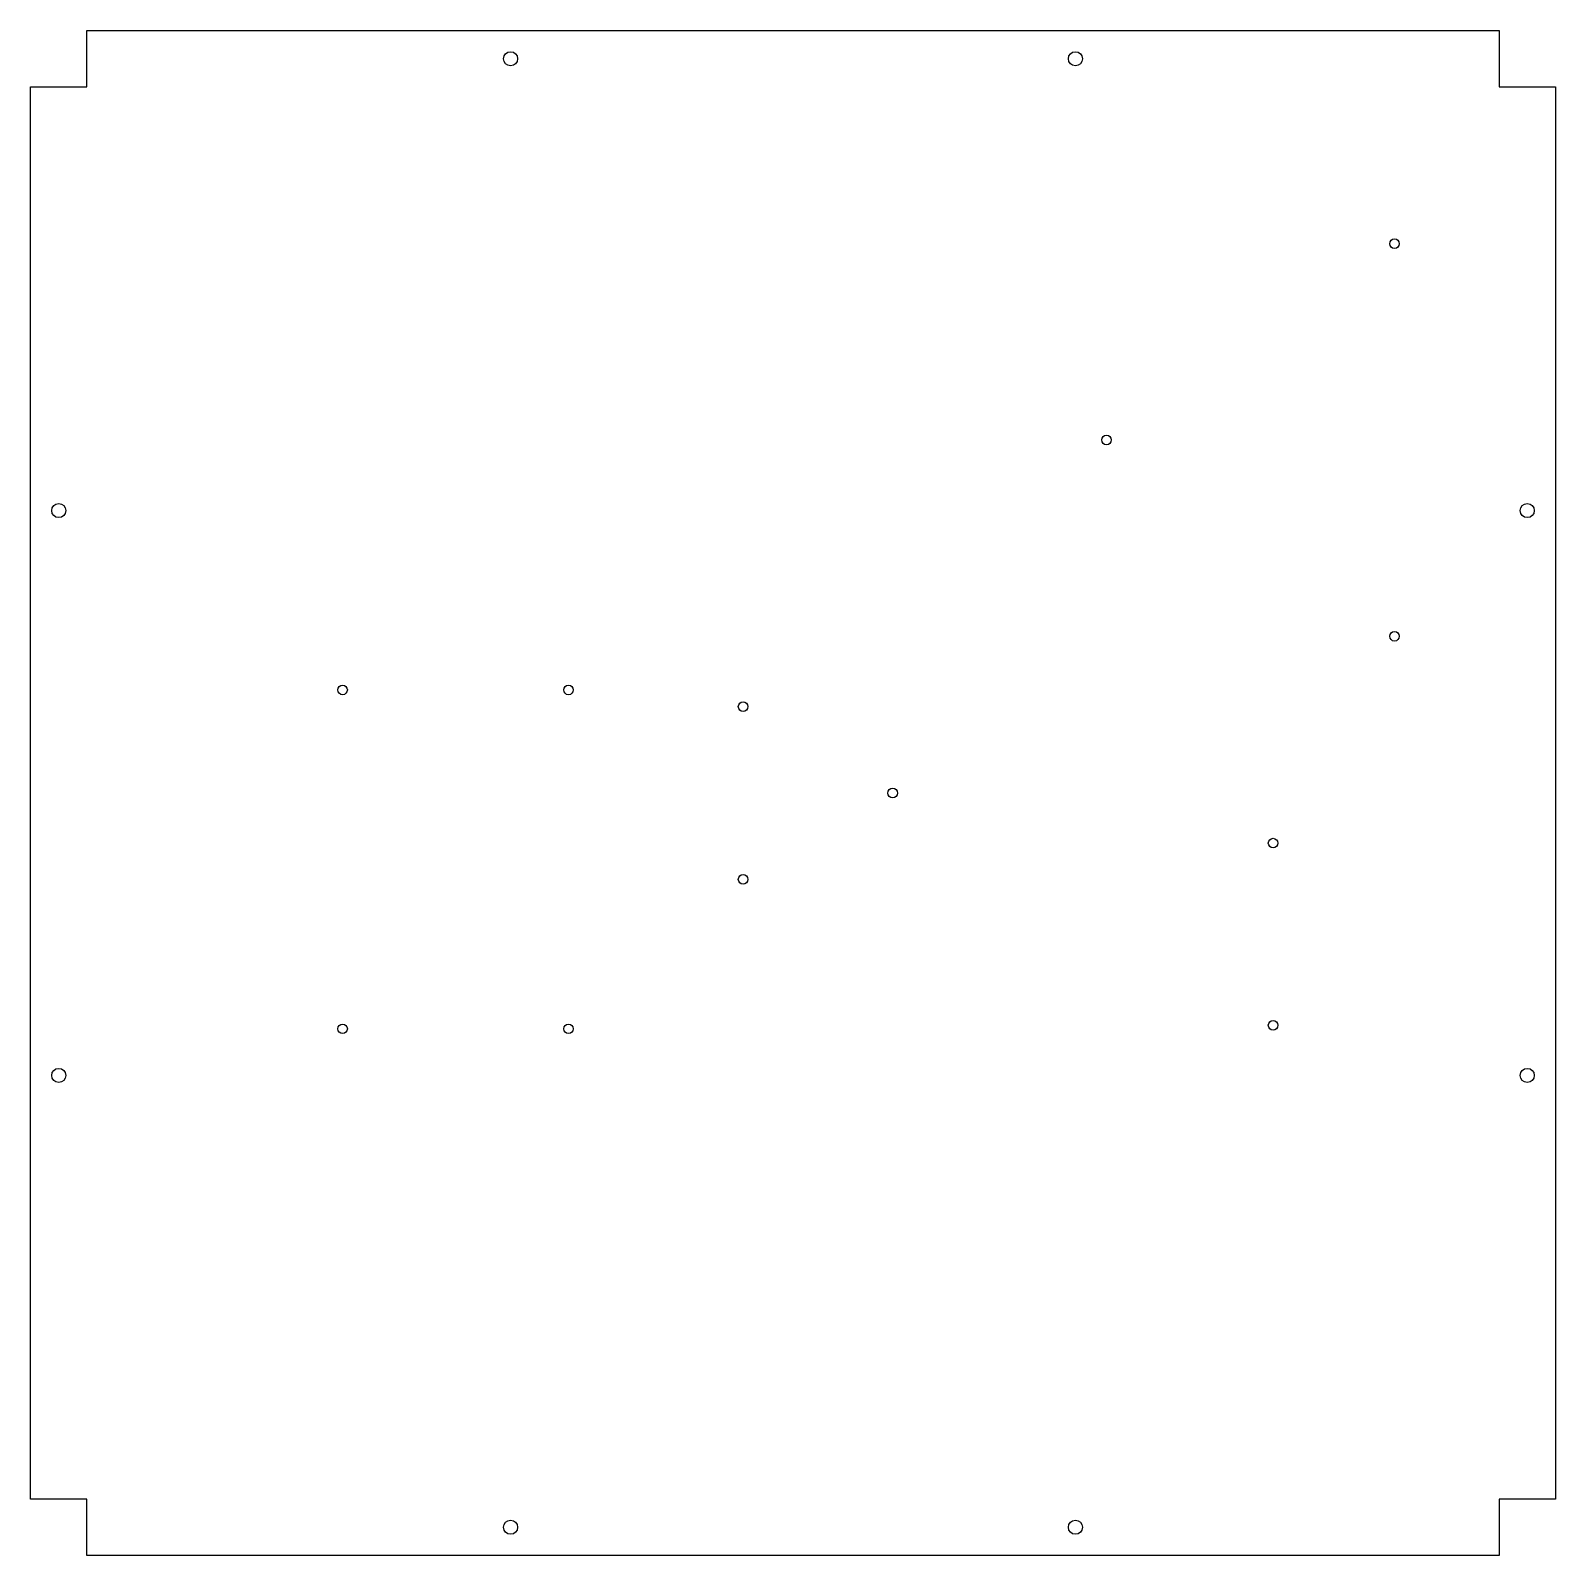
# Model space of a CAD drawing. Header units: millimetres. Extents: x 0 to 540, y -540 to 0.
import ezdxf

# ---------------------------------------------------------------- set-up
doc = ezdxf.new("R2010")
doc.units = ezdxf.units.MM
doc.layers.get('0').update_dxf_attribs({"linetype": 'CONTINUOUS'})

msp = doc.modelspace()

# ---------------------------------------------------------------- linework, layer by layer
msp.add_lwpolyline([(20, -540), (20, -520), (0, -520), (0, -20), (20, -20), (20, 0), (520, 0), (520, -20), (540, -20), (540, -520), (520, -520), (520, -540)], close=True)
for centre, radius in [((170, -10), 2.5), ((370, -10), 2.5), ((483, -75.5), 1.7), ((381, -145), 1.7), ((10, -170), 2.5), ((530, -170), 2.5), ((483, -214.5), 1.7), ((110.5, -233.5), 1.7), ((190.5, -233.5), 1.7), ((252.34, -239.42), 1.7), ((305.31, -270), 1.7), ((440, -287.75), 1.7), ((252.34, -300.58), 1.7), ((440, -352.25), 1.7), ((110.5, -353.5), 1.7), ((190.5, -353.5), 1.7), ((10, -370), 2.5), ((530, -370), 2.5), ((170, -530), 2.5), ((370, -530), 2.5)]:
    msp.add_circle(centre, radius)

doc.saveas('drawing.dxf')
